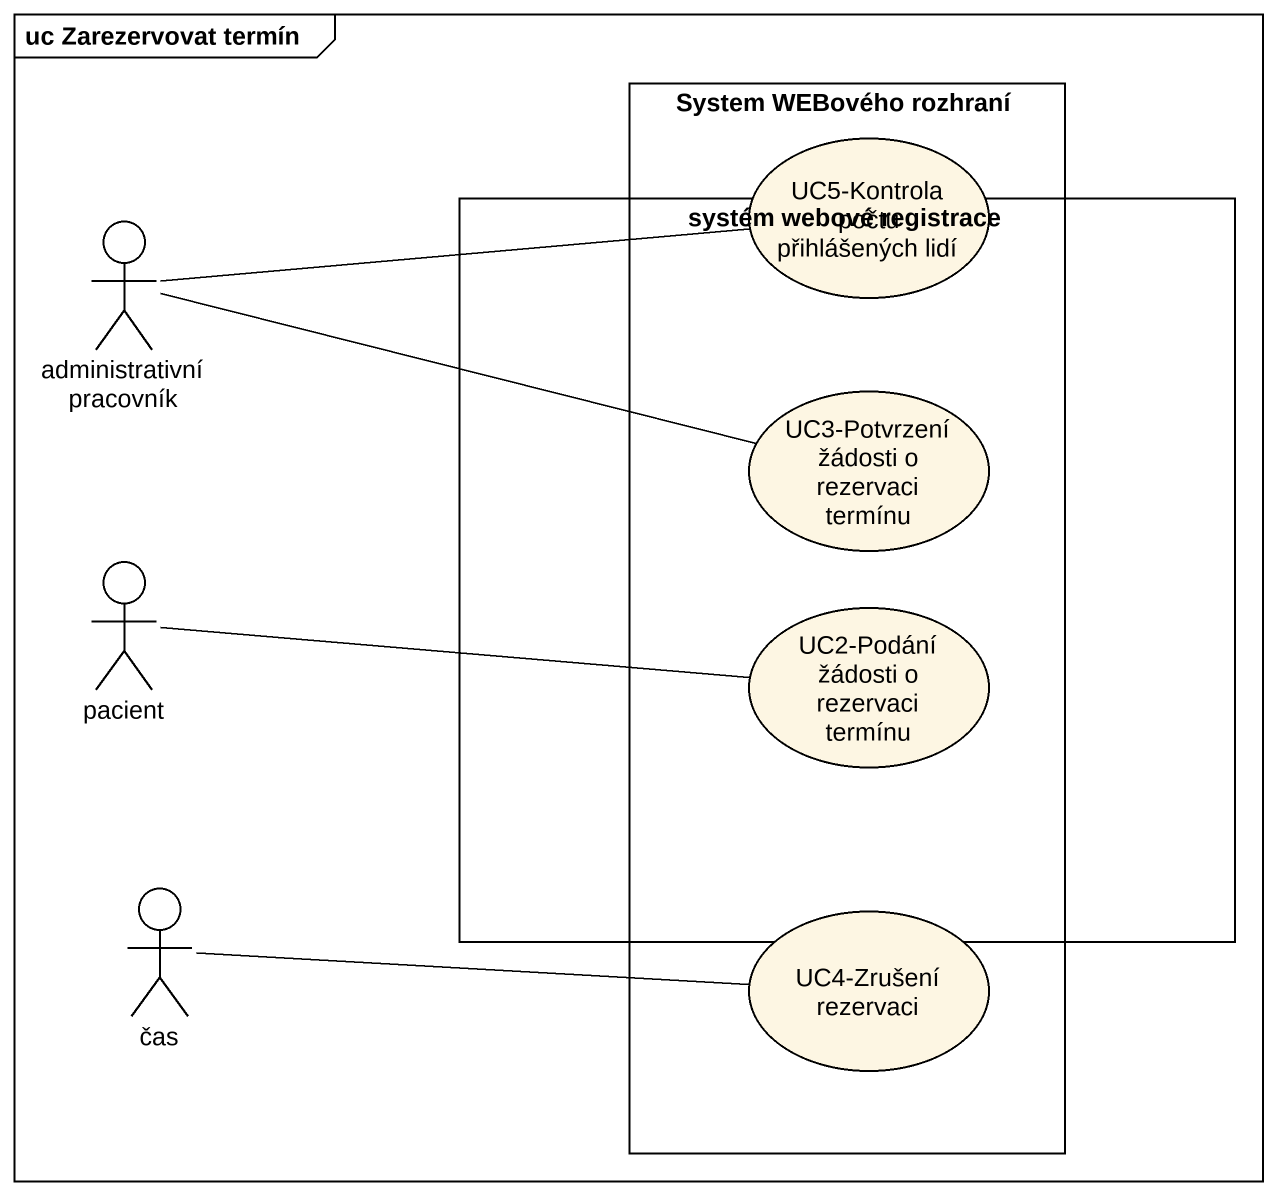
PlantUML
@startuml
mainframe uc Zarezervovat termín
rectangle "System WEBového rozhraní" as System_WEBového_rozhraní {
  usecase "UC5-Kontrola počtu přihlášených lidí" as UC5_Kontrola_počtu
  usecase "UC3-Potvrzení žádosti o rezervaci termínu" as UC3_Potvrzení_žádosti_o
  usecase "UC2-Podání žádosti o rezervaci termínu" as UC2_Podání_žádosti_o
  usecase "UC4-Zrušení rezervaci" as UC4_Zrušení_rezervaci
}
rectangle "systém webové registrace" as systém_webové_registrace
actor "administrativní pracovník" as administrativní_pracovník
actor pacient
actor čas
administrativní_pracovník -right- UC5_Kontrola_počtu
administrativní_pracovník -right- UC3_Potvrzení_žádosti_o
pacient -right- UC2_Podání_žádosti_o
čas -right- UC4_Zrušení_rezervaci
@enduml
